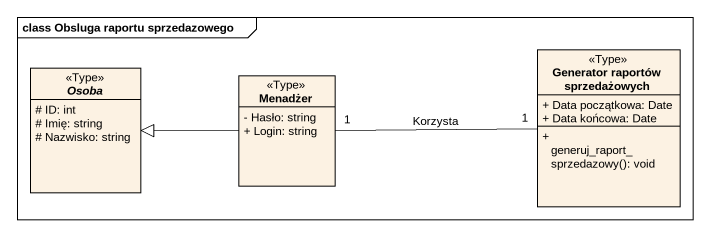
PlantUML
@startuml
mainframe class Obsluga raportu sprzedazowego
hide circle
hide empty members
skinparam classAttributeIconSize 0
abstract class Osoba <<Type>> {
  # ID: int
  # Imię: string
  # Nazwisko: string
}
class "Generator raportów sprzedażowych" as Generator_raportów <<Type>> {
  + Data początkowa: Date
  + Data końcowa: Date
  + generuj_raport_sprzedazowy(): void
}
class Menadżer <<Type>> {
  - Hasło: string
  + Login: string
}
Menadżer -left-|> Osoba
Menadżer "1" -right- "1" Generator_raportów : Korzysta
@enduml
